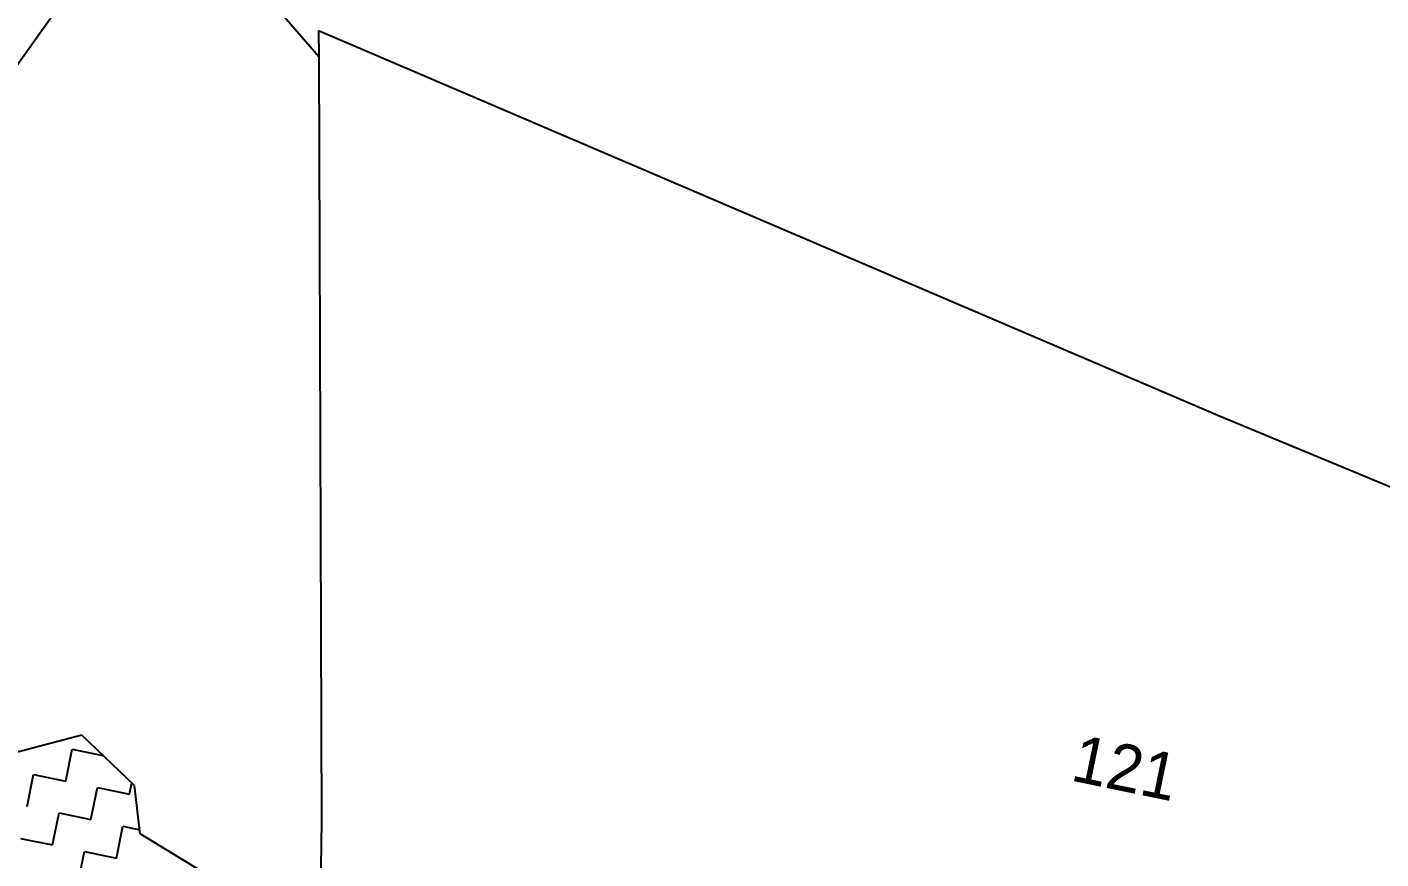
# Model space of a CAD drawing. Header units: metres. Extents: x 280043 to 281054, y 2047152 to 2048652.
# Drawn here: x 280638.7 to 280741.4, y 2048250.6 to 2048313.7 of the extents above; entities that cross this region are included whole.
import ezdxf
from ezdxf.enums import TextEntityAlignment as Align

# ---------------------------------------------------------------- set-up
doc = ezdxf.new("R2010")
doc.units = ezdxf.units.M
for name, color, linetype in [('POLY_HATCH', 12, 'Continuous'), ('POLY_PARCEL', 6, 'Continuous'), ('TEXT_PARCEL', 7, 'Continuous')]:
    doc.layers.add(name, color=color, linetype=linetype)
doc.styles.add('TEXT_MAP', font='', dxfattribs={"height": 1.8})
doc.styles.get('TEXT_MAP').set_extended_font_data('Kruti Dev 050')

msp = doc.modelspace()

# ---------------------------------------------------------------- linework, layer by layer
at = {"layer": 'POLY_HATCH'}
for p, q in [((280632.61, 2048303.4), (280641.88, 2048316.44)), ((280642.82, 2048260.02), (280637.75, 2048258.67)), ((280646.82, 2048256.2), (280642.82, 2048260.02)), ((280647.26, 2048252.52), (280646.82, 2048256.2)), ((280654.71, 2048247.99), (280647.26, 2048252.52))]:
    msp.add_line(p, q, dxfattribs=at)
at = {"layer": 'POLY_HATCH', "linetype": 'Continuous'}
for p, q in [((280641.6, 2048256.53), (280642.09, 2048258.96)), ((280642.09, 2048258.96), (280644.43, 2048258.48)), ((280638.67, 2048254.61), (280639.17, 2048257.03)), ((280639.17, 2048257.03), (280641.6, 2048256.53)), ((280643.52, 2048253.61), (280644.02, 2048256.03)), ((280644.02, 2048256.03), (280646.45, 2048255.53)), ((280646.45, 2048255.53), (280646.62, 2048256.39)), ((280640.6, 2048251.68), (280641.1, 2048254.11)), ((280641.1, 2048254.11), (280643.52, 2048253.61)), ((280645.45, 2048250.68), (280645.95, 2048253.11)), ((280645.95, 2048253.11), (280647.22, 2048252.84)), ((280638.17, 2048252.18), (280640.6, 2048251.68)), ((280642.52, 2048248.76), (280643.02, 2048251.18)), ((280643.02, 2048251.18), (280645.45, 2048250.68))]:
    msp.add_line(p, q, dxfattribs=at)
at = {"layer": 'POLY_PARCEL'}
for p, q in [((280632.23, 2048344.55), (280660.81, 2048311.5)), ((280729.24, 2048284.18), (280660.8, 2048313.45)), ((280660.8, 2048313.45), (280660.81, 2048311.5)), ((280660.81, 2048311.5), (280661.01, 2048253.49)), ((280825.82, 2048244.24), (280729.24, 2048284.18)), ((280661.01, 2048253.49), (280660.63, 2048216.59))]:
    msp.add_line(p, q, dxfattribs=at)

# ---------------------------------------------------------------- texts
at = {"layer": 'TEXT_PARCEL', "style": 'TEXT_MAP'}
msp.add_text('121', height=3.566, rotation=348.3523, dxfattribs=at).set_placement((280722.06, 2048257.56), align=Align.MIDDLE)

doc.saveas('drawing.dxf')
